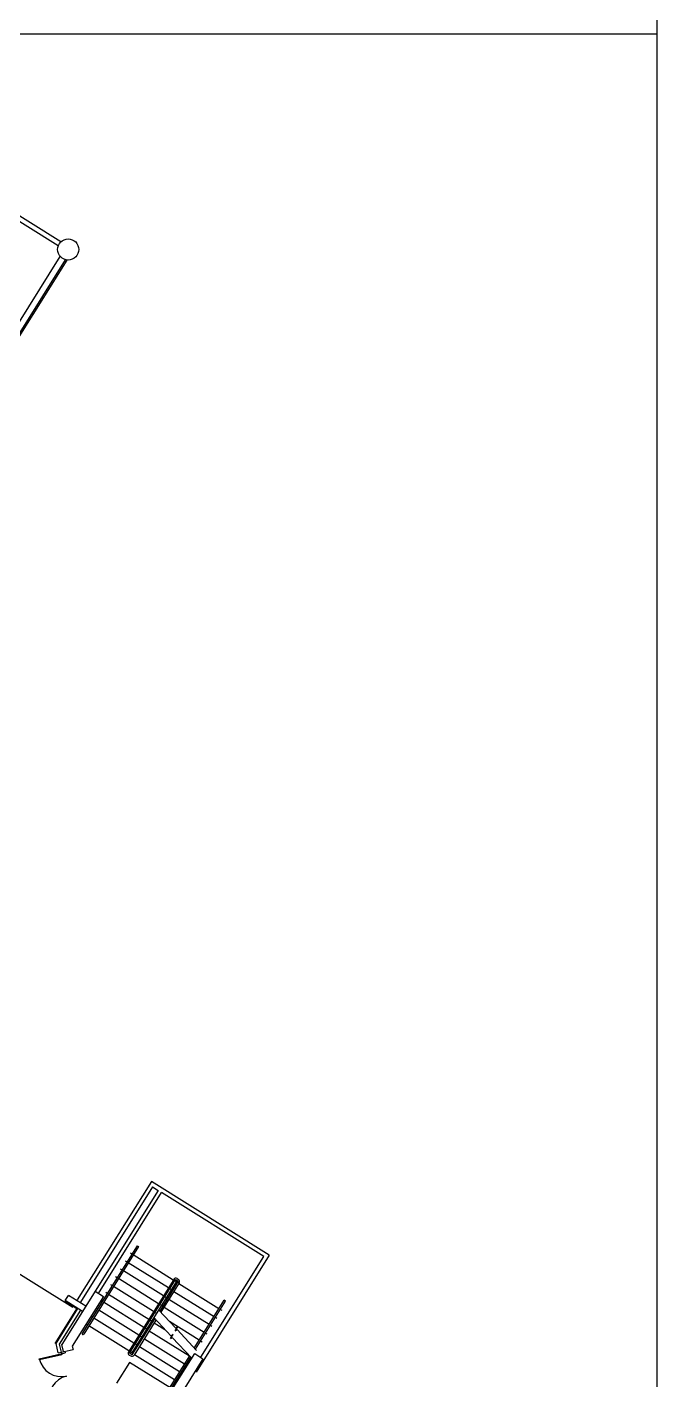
# Model space of a CAD drawing. Extents: x 11182 to 734459, y -1391328 to 152085.
# Drawn here: x 155312 to 174624, y -635674 to -594199 of the extents above; entities that cross this region are included whole.
import ezdxf

# ---------------------------------------------------------------- set-up
doc = ezdxf.new("R2010")
doc.units = 0
doc.header["$LTSCALE"] = 500
doc.header["$MEASUREMENT"] = 0
doc.layers.add('0_Defpoints', color=106, linetype='CONTINUOUS', plot=False)
doc.layers.add('1_Wall_Exist', color=251, linetype='CONTINUOUS')

msp = doc.modelspace()

# ---------------------------------------------------------------- linework, layer by layer
at = {"layer": '0_Defpoints'}
for points in [[(174624, -523132), (174624, -736982), (62862, -736982), (62862, -523132)], [(174624, -594415), (62862, -594415)]]:
    msp.add_lwpolyline(points, dxfattribs=at)
at = {"layer": '1_Wall_Exist'}
for p, q in [((156347, -600785), (151452, -597726)), ((151516, -597931), (156270, -600901)), ((151888, -608336), (156328, -601231)), ((152049, -608437), (156489, -601332)), ((152079, -608478), (156539, -601341)), ((148073, -628045), (156712, -633444)), ((159332, -629862), (156379, -634588)), ((159123, -629586), (156850, -633223)), ((159162, -629756), (156955, -633289)), ((157504, -633022), (159437, -629928)), ((162739, -631845), (159123, -629586)), ((159162, -629756), (159332, -629862)), ((162568, -631885), (159437, -629928)), ((158683, -631562), (157006, -634246)), ((158725, -631588), (157048, -634272)), ((158683, -631562), (158725, -631588)), ((158373, -632058), (158330, -632031)), ((158524, -631816), (158481, -631790)), ((159796, -632611), (158566, -631843)), ((162739, -631845), (160497, -635433)), ((160635, -634978), (162568, -631885)), ((158222, -632299), (158179, -632273)), ((159494, -633094), (158264, -632326)), ((159645, -632853), (158415, -632084)), ((157920, -632783), (157877, -632756)), ((159192, -633578), (157962, -632809)), ((158071, -632541), (158028, -632515)), ((159343, -633336), (158113, -632568)), ((159809, -632590), (158423, -634807)), ((158452, -634855), (159865, -632595)), ((159881, -632664), (158521, -634839)), ((159950, -632648), (159379, -633561)), ((159979, -632696), (159414, -633599)), ((159772, -632932), (159687, -632879)), ((159923, -632690), (159838, -632637)), ((159865, -632595), (159950, -632648)), ((159912, -632566), (159955, -632592)), ((159965, -632717), (161195, -633485)), ((156839, -633493), (156470, -633263)), ((156483, -633241), (156584, -633080)), ((157013, -633573), (156483, -633241)), ((157114, -633411), (156584, -633080)), ((157653, -633115), (156699, -634641)), ((157399, -632956), (157653, -633115)), ((157618, -633266), (157575, -633240)), ((158890, -634061), (157660, -633293)), ((157769, -633025), (157726, -632998)), ((159041, -633819), (157811, -633051)), ((159621, -633174), (159536, -633121)), ((159663, -633200), (160893, -633969)), ((159814, -632959), (161044, -633727)), ((160438, -634697), (161354, -633231)), ((160473, -634735), (161396, -633257)), ((161396, -633257), (161354, -633231)), ((156176, -634554), (156839, -633493)), ((156203, -634558), (156873, -633485)), ((156950, -633533), (156299, -634574)), ((157316, -633750), (157273, -633723)), ((157467, -633508), (157424, -633481)), ((158739, -634303), (157509, -633534)), ((159277, -633631), (159234, -633604)), ((159872, -634090), (159344, -633523)), ((159470, -633416), (159385, -633363)), ((159512, -633442), (160742, -634210)), ((161237, -633512), (161280, -633538)), ((157164, -633991), (157122, -633965)), ((158437, -634786), (157207, -634018)), ((158588, -634544), (157358, -633776)), ((158537, -634908), (159230, -633800)), ((159265, -633837), (158593, -634913)), ((159017, -634141), (158932, -634088)), ((159168, -633899), (159083, -633846)), ((159727, -634333), (159195, -633762)), ((159210, -633925), (159539, -634131)), ((160591, -634452), (159677, -633881)), ((159854, -634168), (159932, -634044)), ((159854, -634168), (159910, -634131)), ((159932, -634044), (159872, -634090)), ((160509, -634773), (159910, -634131)), ((160935, -633995), (160978, -634022)), ((161086, -633753), (161129, -633780)), ((156269, -634844), (156203, -634558)), ((158823, -634356), (158781, -634329)), ((158821, -634360), (158863, -634387)), ((158908, -634409), (160138, -635177)), ((159059, -634167), (160289, -634935)), ((159715, -634407), (159793, -634283)), ((159715, -634407), (159766, -634374)), ((159793, -634283), (159727, -634333)), ((160360, -635011), (159766, -634374)), ((160633, -634479), (160676, -634505)), ((160784, -634237), (160827, -634263)), ((155686, -635029), (156485, -634845)), ((156374, -634901), (155692, -635059)), ((156269, -634844), (156722, -634739)), ((156299, -634574), (156374, -634901)), ((156429, -634806), (156379, -634588)), ((156473, -634796), (156485, -634845)), ((156699, -634641), (156722, -634739)), ((158447, -634911), (158490, -634937)), ((158537, -634908), (158452, -634855)), ((158564, -634866), (158479, -634813)), ((158606, -634892), (159836, -635661)), ((158715, -634624), (158630, -634571)), ((158757, -634650), (159987, -635419)), ((160289, -634935), (159397, -636362)), ((159498, -636390), (160452, -634864)), ((160324, -634973), (159719, -635941)), ((160452, -634864), (160706, -635023)), ((155692, -635059), (155686, -635029)), ((158455, -635134), (158058, -635770)), ((159685, -635902), (158455, -635134)), ((160706, -635023), (159686, -636655)), ((160180, -635204), (160223, -635230)), ((160029, -635445), (160072, -635472))]:
    msp.add_line(p, q, dxfattribs=at)
msp.add_circle((156573, -601018), 325, dxfattribs=at)
for centre, radius, start, end in [((159873, -632629), 75, 58, 148), ((159915, -632656), 75, 328, 58), ((157027, -634259), 25, 148, 328), ((158487, -634847), 75, 148, 238), ((158529, -634874), 75, 238, 328), ((156368, -634872), 700, 193, 283), ((156683, -636236), 700, 103, 193)]:
    msp.add_arc(centre, radius, start, end, dxfattribs=at)

doc.saveas('drawing.dxf')
